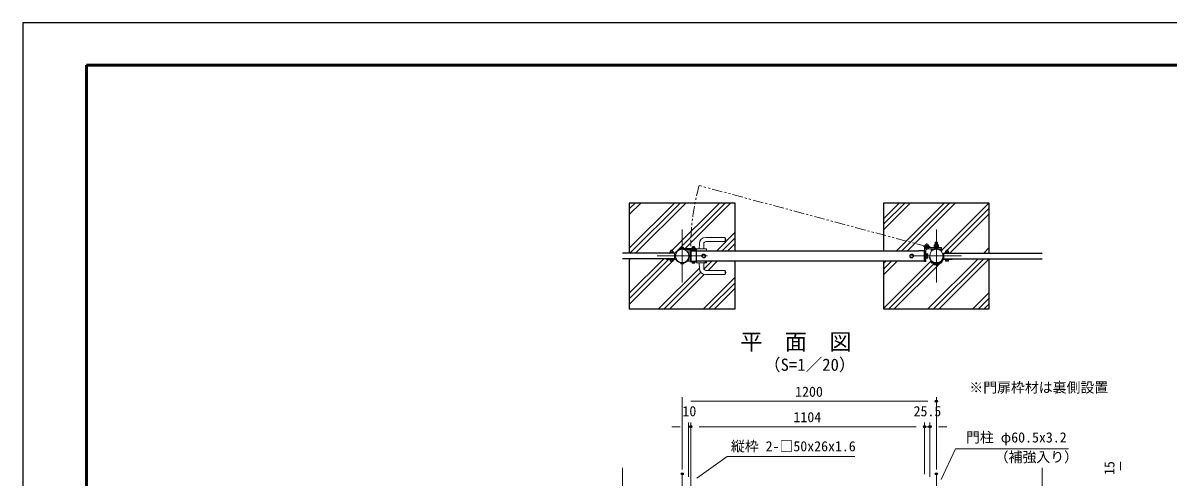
# Model space of a CAD drawing. Units: millimetres, scale not verified. Extents: x -4212 to 4211, y -3066 to 3070.
# Drawn here: x -4212 to 1195, y 925 to 3070 of the extents above; entities that cross this region are included whole.
import ezdxf
from ezdxf.enums import TextEntityAlignment as Align

# ---------------------------------------------------------------- set-up
doc = ezdxf.new("R2010")
doc.units = ezdxf.units.MM
doc.header["$LTSCALE"] = 20
doc.header["$PDMODE"] = 32
doc.header["$PDSIZE"] = 10
doc.linetypes.add('USER1', pattern=[50.8, 31.75, -6.35, 6.35, -6.35])
doc.linetypes.add('USER3', pattern=[5, 2.5, -0.5, 0.5, -0.5, 0.5, -0.5])
for name, color, linetype, lineweight in [('0-0_D-STR1', 1, 'Continuous', 25), ('0-1_D-STR3', 3, 'Continuous', 13), ('0-2_D-BMK', 2, 'USER1', 13), ('0-7_D-STR4', 7, 'Continuous', 25), ('0-8_D-STR-DIM', 7, 'Continuous', 13), ('0-9_D-TTL', 7, 'Continuous', 25), ('0-A_D-TTL-TXT', 7, 'Continuous', 25), ('0-B_0', 7, 'Continuous', 25)]:
    doc.layers.add(name, color=color, linetype=linetype, lineweight=lineweight)
doc.layers.add('0-C_Defpoints', color=8, linetype='Continuous')
doc.layers.add('0-D_D-STR-TXT', color=7, linetype='Continuous')
doc.styles.add('ＭＳ ゴシック', font='')
doc.styles.get('ＭＳ ゴシック').set_extended_font_data('MS Gothic')

msp = doc.modelspace()

# ---------------------------------------------------------------- linework, layer by layer
at = {"layer": '0-0_D-STR1'}
for p, q in [((-1133.87, 1982.18), (-1380.83, 1982.18)), ((-1133.87, 1956.18), (-1380.83, 1956.18)), ((-1133.87, 1956.18), (-1133.87, 1982.18)), ((-1058.62, 1994.18), (-1032.62, 1994.18)), ((-1058.62, 1994.18), (-1032.62, 1994.18)), ((-1058.62, 1994.18), (-1058.62, 1944.18)), ((-1032.62, 1994.18), (18.8, 1994.18)), ((-1032.62, 1994.18), (-1032.62, 1944.18)), ((45.38, 1994.18), (18.8, 1994.18)), ((43.78, 1994.18), (43.78, 1944.18)), ((45.38, 1994.18), (45.38, 1944.18)), ((136.13, 1956.18), (136.13, 1982.18)), ((136.13, 1982.18), (601.13, 1982.18)), ((136.13, 1956.18), (601.13, 1956.18)), ((-1058.62, 1944.18), (-1032.62, 1944.18)), ((18.8, 1944.18), (-1032.62, 1944.18)), ((44.8, 1944.18), (18.8, 1944.18))]:
    msp.add_line(p, q, dxfattribs=at)
at = {"layer": '0-1_D-STR3'}
for p, q in [((-988.06, 2057.18), (-896.3, 2057.18)), ((-896.3, 2057.18), (-896.3, 2037.18)), ((-1106.37, 2000.9), (-1106.37, 2006.7)), ((-1104.65, 2007.4), (-1093.1, 2007.4)), ((-1102.87, 2009.43), (-1102.07, 2010.23)), ((-1102.87, 2007.4), (-1102.87, 2009.43)), ((-1102.62, 2000.9), (-1102.62, 2006.7)), ((-1102.07, 2010.23), (-1095.67, 2010.23)), ((-1102.07, 2007.4), (-1102.07, 2010.23)), ((-1095.67, 2007.4), (-1095.67, 2010.23)), ((-1095.12, 2000.9), (-1095.12, 2006.7)), ((-1094.87, 2007.4), (-1094.87, 2009.43)), ((-1091.37, 2000.9), (-1091.37, 2006.7)), ((-1050.54, 2011.88), (-1051.39, 2011.38)), ((-1051.39, 2011.38), (-1051.39, 2006.88)), ((-1051.39, 2006.88), (-1039.89, 2006.88)), ((-1050.54, 2011.88), (-1040.74, 2011.88)), ((-1048.62, 2013.61), (-1047.75, 2014.48)), ((-1048.62, 2011.88), (-1048.62, 2013.61)), ((-1048.62, 2013.61), (-1042.62, 2013.61)), ((-1048.52, 2011.38), (-1048.52, 2006.88)), ((-1043.49, 2011.88), (-1043.49, 2014.48)), ((-1042.62, 2013.61), (-1043.49, 2014.48)), ((-1042.75, 2011.38), (-1042.75, 2006.88)), ((-1042.62, 2011.88), (-1042.62, 2013.61)), ((-1040.74, 2011.88), (-1039.89, 2011.38)), ((-1039.89, 2011.38), (-1039.89, 2006.88)), ((-1031.62, 1994.18), (-1031.62, 2001.88)), ((-1031.62, 1994.18), (-1031.62, 2001.88)), ((-1031.32, 2002.18), (-983.92, 2002.18)), ((-1018.05, 2027.84), (-1018.62, 2002.18)), ((-997.17, 2026.95), (-996.62, 2002.18)), ((-987.17, 2037.18), (-896.3, 2037.18)), ((-983.62, 1994.18), (-983.62, 2001.88)), ((51.38, 1943.79), (51.38, 2003.79)), ((56.23, 2002.65), (93.63, 2002.65)), ((97.13, 2008.65), (65.94, 2008.65)), ((93.63, 2002.65), (79.33, 2002.65)), ((111.63, 2010.65), (90.63, 2010.65)), ((90.63, 2008.65), (90.63, 2010.65)), ((91.32, 2020.24), (92.88, 2021.15)), ((91.32, 2013.15), (91.32, 2020.24)), ((91.32, 2013.15), (110.94, 2013.15)), ((91.93, 2010.65), (91.93, 2013.15)), ((92.88, 2021.15), (109.38, 2021.15)), ((93.63, 2000.9), (93.63, 2006.7)), ((106.91, 2007.4), (95.36, 2007.4)), ((96.13, 2032.95), (96.88, 2033.7)), ((106.13, 2032.95), (96.13, 2032.95)), ((96.13, 2021.15), (96.13, 2032.95)), ((96.22, 2013.15), (96.22, 2020.24)), ((96.88, 2021.15), (96.88, 2033.7)), ((105.38, 2033.7), (96.88, 2033.7)), ((97.13, 2007.4), (97.13, 2009.43)), ((97.38, 2000.9), (97.38, 2006.7)), ((104.33, 2010.23), (97.93, 2010.23)), ((97.93, 2007.4), (97.93, 2010.23)), ((101.51, 2010.65), (100.06, 2013.15)), ((102.2, 2010.65), (100.75, 2013.15)), ((104.33, 2007.4), (104.33, 2010.23)), ((105.13, 2009.43), (104.33, 2010.23)), ((104.88, 2000.9), (104.88, 2006.7)), ((105.13, 2007.4), (105.13, 2009.43)), ((125.94, 2008.65), (105.13, 2008.65)), ((105.38, 2021.15), (105.38, 2033.7)), ((106.04, 2013.15), (106.04, 2020.24)), ((108.63, 2000.9), (108.63, 2006.7)), ((122.93, 2002.65), (108.63, 2002.65)), ((110.94, 2020.24), (109.38, 2021.15)), ((110.33, 2010.65), (110.33, 2013.15)), ((110.94, 2013.15), (110.94, 2020.24)), ((111.63, 2008.65), (111.63, 2010.65)), ((-1130.24, 1955.68), (-1173.87, 1955.68)), ((-1173.87, 1952.48), (-1173.87, 1955.68)), ((-1130.24, 1952.48), (-1173.87, 1952.48)), ((-1137.87, 1983.78), (-1159.87, 1983.78)), ((-1159.87, 1982.18), (-1159.87, 1983.78)), ((-1159.87, 1982.18), (-1159.87, 1983.78)), ((-1137.87, 1982.18), (-1159.87, 1982.18)), ((-1157.87, 1952.48), (-1157.87, 1950.88)), ((-1157.87, 1950.88), (-1139.87, 1950.88)), ((-1141.17, 1985.78), (-1156.57, 1985.78)), ((-1156.57, 1983.78), (-1156.57, 1985.78)), ((-1141.17, 1983.78), (-1156.57, 1983.78)), ((-1156.37, 1985.78), (-1156.37, 1991.58)), ((-1156.37, 1985.78), (-1141.37, 1985.78)), ((-1156.37, 1955.68), (-1156.37, 1956.18)), ((-1156.37, 1955.68), (-1141.37, 1955.68)), ((-1156.37, 1946.46), (-1156.37, 1950.88)), ((-1156.37, 1950.88), (-1141.37, 1950.88)), ((-1154.65, 1992.28), (-1143.1, 1992.28)), ((-1152.87, 1994.88), (-1151.87, 1995.88)), ((-1152.87, 1992.28), (-1152.87, 1994.88)), ((-1152.63, 1946.46), (-1152.63, 1950.88)), ((-1152.62, 1985.78), (-1152.62, 1991.58)), ((-1152.62, 1955.68), (-1152.62, 1956.18)), ((-1151.87, 1992.28), (-1151.87, 1995.88)), ((-1151.87, 1995.88), (-1145.87, 1995.88)), ((-1145.87, 1992.28), (-1145.87, 1995.88)), ((-1145.12, 1985.78), (-1145.12, 1991.58)), ((-1145.12, 1955.68), (-1145.12, 1956.18)), ((-1145.11, 1946.46), (-1145.11, 1950.88)), ((-1144.87, 1992.28), (-1144.87, 1994.88)), ((-1141.37, 1985.78), (-1141.37, 1991.58)), ((-1141.37, 1955.68), (-1141.37, 1956.18)), ((-1141.37, 1946.46), (-1141.37, 1950.88)), ((-1141.17, 1983.78), (-1141.17, 1985.78)), ((-1137.87, 1982.18), (-1137.87, 1983.78)), ((-1137.87, 1982.18), (-1137.87, 1983.78)), ((-1106.37, 2000.9), (-1091.37, 2000.9)), ((-1102.07, 2000.46), (-1102.07, 2000.9)), ((-1095.67, 2000.46), (-1095.67, 2000.9)), ((-1079.7, 1994.18), (-1067.7, 1994.18)), ((-1079.7, 1994.11), (-1079.7, 1994.18)), ((-1067.99, 1963.2), (-1065.54, 1962.72)), ((-1065.7, 1962.75), (-1065.7, 1992.18)), ((-1065.7, 1946.18), (-1065.7, 1961.94)), ((-1060.22, 1988.18), (-1060.22, 1974.62)), ((-1060.22, 1988.18), (-1058.62, 1988.18)), ((-1060.22, 1988.18), (-1058.62, 1988.18)), ((-1060.22, 1963.73), (-1060.22, 1950.18)), ((-1060.22, 1950.18), (-1058.62, 1950.18)), ((-1060.22, 1950.18), (-1058.62, 1950.18)), ((-1059.8, 1974.95), (-1058.62, 1974.95)), ((-1059.8, 1963.4), (-1058.62, 1963.4)), ((-1058.62, 1974.95), (-1058.62, 1963.4)), ((53.38, 1958.68), (51.38, 1958.68)), ((59.48, 1978.99), (53.38, 1978.99)), ((59.48, 1974.08), (53.38, 1974.08)), ((59.48, 1964.27), (53.38, 1964.27)), ((59.48, 1959.36), (53.38, 1959.36)), ((60.38, 1960.93), (59.48, 1959.36)), ((70.25, 1963.2), (67.8, 1962.72)), ((108.63, 2000.9), (93.63, 2000.9)), ((97.93, 2000.46), (97.93, 2000.9)), ((104.33, 2000.46), (104.33, 2000.9)), ((132.5, 1955.68), (176.13, 1955.68)), ((132.5, 1952.48), (176.13, 1952.48)), ((140.13, 1983.78), (162.13, 1983.78)), ((140.13, 1982.18), (140.13, 1983.78)), ((140.13, 1982.18), (140.13, 1983.78)), ((140.13, 1982.18), (162.13, 1982.18)), ((160.13, 1950.88), (142.13, 1950.88)), ((143.43, 1985.78), (158.83, 1985.78)), ((143.43, 1983.78), (143.43, 1985.78)), ((143.43, 1983.78), (158.83, 1983.78)), ((143.63, 1985.78), (143.63, 1991.58)), ((158.63, 1985.78), (143.63, 1985.78)), ((143.63, 1955.68), (143.63, 1956.18)), ((158.63, 1955.68), (143.63, 1955.68)), ((143.63, 1946.46), (143.63, 1950.88)), ((158.63, 1950.88), (143.63, 1950.88)), ((156.91, 1992.28), (145.36, 1992.28)), ((147.13, 1992.28), (147.13, 1994.88)), ((147.37, 1946.46), (147.37, 1950.88)), ((147.38, 1985.78), (147.38, 1991.58)), ((147.38, 1955.68), (147.38, 1956.18)), ((148.13, 1992.28), (148.13, 1995.88)), ((154.13, 1995.88), (148.13, 1995.88)), ((154.13, 1992.28), (154.13, 1995.88)), ((155.13, 1994.88), (154.13, 1995.88)), ((154.88, 1985.78), (154.88, 1991.58)), ((154.88, 1955.68), (154.88, 1956.18)), ((154.89, 1946.46), (154.89, 1950.88)), ((155.13, 1992.28), (155.13, 1994.88)), ((158.63, 1985.78), (158.63, 1991.58)), ((158.63, 1955.68), (158.63, 1956.18)), ((158.63, 1946.46), (158.63, 1950.88)), ((158.83, 1983.78), (158.83, 1985.78)), ((160.13, 1952.48), (160.13, 1950.88)), ((162.13, 1982.18), (162.13, 1983.78)), ((162.13, 1982.18), (162.13, 1983.78)), ((176.13, 1952.48), (176.13, 1955.68)), ((-1154.5, 1945.38), (-1143.24, 1945.38)), ((-1107.87, 1935.23), (-1089.87, 1935.23)), ((-1104.52, 1935.23), (-1104.52, 1935.7)), ((-1093.22, 1935.23), (-1093.22, 1935.7)), ((-1079.7, 1944.24), (-1079.7, 1944.18)), ((-1075.9, 1944.18), (-1067.7, 1944.18)), ((-1051.37, 1939.48), (-1039.87, 1939.48)), ((-1051.37, 1936.29), (-1051.37, 1939.48)), ((-1049.95, 1935.48), (-1041.29, 1935.48)), ((-1048.53, 1936.29), (-1048.53, 1939.48)), ((-1042.71, 1936.29), (-1042.71, 1939.48)), ((-1039.87, 1936.29), (-1039.87, 1939.48)), ((-1031.62, 1944.18), (-1031.62, 1936.48)), ((-1031.32, 1936.18), (-983.92, 1936.18)), ((-1018.05, 1910.51), (-1018.62, 1936.18)), ((-997.17, 1911.4), (-996.62, 1936.18)), ((-987.17, 1901.18), (-896.3, 1901.18)), ((-983.62, 1944.18), (-983.62, 1936.48)), ((-896.3, 1881.18), (-896.3, 1901.18)), ((76.13, 1946.21), (76.13, 1938.9)), ((79.33, 1935.7), (95.45, 1935.7)), ((91.32, 1927.61), (91.32, 1933.7)), ((110.13, 1935.23), (92.13, 1935.23)), ((95.48, 1935.23), (95.48, 1935.7)), ((96.22, 1927.61), (96.22, 1932.26)), ((106.04, 1927.61), (106.04, 1932.26)), ((106.78, 1935.23), (106.78, 1935.7)), ((106.81, 1935.7), (122.93, 1935.7)), ((111.63, 1933.7), (108.48, 1933.7)), ((109.38, 1926.7), (110.94, 1927.61)), ((110.94, 1927.61), (110.94, 1933.7)), ((111.63, 1933.7), (111.63, 1935.7)), ((126.13, 1938.9), (126.13, 1946.21)), ((156.76, 1945.38), (145.5, 1945.38)), ((-988.06, 1881.18), (-896.3, 1881.18))]:
    msp.add_line(p, q, dxfattribs=at)
for points in [[(-1106.37, 2003.78), (-1108.57, 2003.78), (-1108.57, 2000.58), (-1107.87, 2000.58)], [(-1102.87, 2009.43), (-1094.87, 2009.43), (-1095.67, 2010.23)], [(-1089.87, 2000.58), (-1032.62, 2000.58), (-1032.62, 2003.78), (-1091.37, 2003.78)], [(-1047.75, 2011.88), (-1047.75, 2014.48), (-1043.49, 2014.48)], [(45.38, 2013.5), (45.38, 1943.79), (51.38, 1943.79)], [(105.13, 2009.43), (97.13, 2009.43), (97.93, 2010.23)], [(106.13, 2021.15), (106.13, 2032.95), (105.38, 2033.7)], [(108.63, 2002.65), (125.94, 2002.65), (125.94, 2008.65)], [(-1157.87, 1952.48), (-1139.87, 1952.48), (-1139.87, 1950.88)], [(-1152.87, 1994.88), (-1144.87, 1994.88), (-1145.87, 1995.88)], [(-1089.87, 1999.31), (-1089.87, 2000.9), (-1107.87, 2000.9), (-1107.87, 1999.31)], [(-1031.62, 1994.18), (-1061.62, 1994.18), (-1061.62, 1997.38), (-1031.62, 1997.38), (-1061.62, 1997.38), (-1061.62, 2000.58), (-1031.62, 2000.58)], [(53.38, 1958.68), (53.38, 1979.68), (51.38, 1979.68)], [(60.38, 1960.93), (60.38, 1977.43), (59.48, 1978.99)], [(76.13, 1999.45), (76.13, 1990.15), (77.69, 1990.15)], [(79.33, 1991.84), (79.33, 1999.45), (92.6, 1999.45)], [(92.13, 1999.31), (92.13, 2000.9), (110.13, 2000.9), (110.13, 1999.31)], [(109.66, 1999.45), (122.93, 1999.45), (122.93, 1991.84)], [(124.57, 1990.15), (126.13, 1990.15), (126.13, 1999.45)], [(160.13, 1952.48), (142.13, 1952.48), (142.13, 1950.88)], [(155.13, 1994.88), (147.13, 1994.88), (148.13, 1995.88)], [(-1031.62, 1940.98), (-1061.62, 1940.98), (-1061.62, 1944.18), (-1031.62, 1944.18)], [(85.76, 1938.9), (79.33, 1938.9), (79.33, 1943.15)], [(93.78, 1933.7), (90.63, 1933.7), (90.63, 1935.7)], [(109.38, 1926.7), (92.88, 1926.7), (91.32, 1927.61)], [(122.93, 1943.15), (122.93, 1938.9), (116.5, 1938.9)]]:
    msp.add_lwpolyline(points, dxfattribs=at)
for points in [[(-1051.87, 2005.38), (-1051.87, 2003.78), (-1039.37, 2003.78), (-1039.37, 2005.38)], [(-990.62, 1965.47), (-990.62, 1972.88), (-997.62, 1976.93), (-1004.62, 1972.88), (-1004.62, 1965.47), (-997.62, 1961.43)], [(-8.62, 1965.47), (-8.62, 1972.88), (-15.62, 1976.93), (-22.62, 1972.88), (-22.62, 1965.47), (-15.62, 1961.43)], [(-1039.52, 1939.48), (-1039.52, 1940.98), (-1051.72, 1940.98), (-1051.72, 1939.48)]]:
    msp.add_lwpolyline(points, close=True, dxfattribs=at)
for centre, radius in [((56.23, 2013.5), 10.85), ((56.23, 2013.5), 6.15), ((-1098.87, 1969.18), 31.45), ((-997.62, 1969.18), 9), ((-15.62, 1969.18), 9), ((101.13, 1969.18), 31.45)]:
    msp.add_circle(centre, radius, dxfattribs=at)
for centre, radius, start, end in [((-988.06, 2027.18), 30, 90, 178.73006), ((-913.62, 2047.18), 20, 329.99997, 30.00006), ((-1104.5, 2004.55), 2.85, 48.83491, 131.16509), ((-1098.87, 1997), 10.39, 68.85295, 111.14705), ((-1093.25, 2004.55), 2.85, 48.86505, 131.13495), ((-1049.95, 2009.56), 2.32, 51.93303, 111.93303), ((-1045.64, 2003.14), 8.74, 70.70391, 109.29609), ((-1041.32, 2009.56), 2.32, 68.06697, 128.06697), ((-1031.32, 2001.88), 0.3, 90, 180), ((-1031.32, 2001.88), 0.3, 90, 180), ((-987.17, 2027.18), 10, 90, 181.26988), ((-983.92, 2001.88), 0.3, 0, 90), ((79.33, 1999.45), 3.2, 90, 180), ((93.77, 2016.66), 4.34, 55.61587, 124.38413), ((95.5, 2004.55), 2.85, 48.86505, 131.13495), ((101.13, 2004.76), 16.24, 72.41211, 107.58789), ((101.13, 1997), 10.39, 68.85295, 111.14705), ((106.75, 2004.55), 2.85, 48.83491, 131.16509), ((108.49, 2016.66), 4.34, 55.61587, 124.38413), ((122.93, 1999.45), 3.2, 0, 90), ((-1154.5, 1989.43), 2.85, 48.83491, 131.16509), ((-1148.87, 1981.88), 10.39, 68.85295, 111.14705), ((-1143.25, 1989.43), 2.85, 48.86505, 131.13495), ((-1130.24, 1949.28), 6.4, 57.09885, 90), ((-1130.24, 1949.28), 3.2, 32.38911, 90), ((-1098.87, 1969.18), 33.95, 212.38911, 349.04288), ((-1067.7, 1992.18), 2, 0, 90), ((-1055.67, 1969.18), 7.1, 125.5469, 234.4531), ((43.99, 1969.18), 16.24, 342.41205, 17.58795), ((55.89, 1976.54), 4.34, 325.61575, 34.38425), ((55.89, 1961.81), 4.34, 325.61575, 34.38425), ((101.13, 1969.18), 33.95, 190.95712, 327.61089), ((132.5, 1949.28), 6.4, 90, 122.90115), ((132.5, 1949.28), 3.2, 90, 147.61089), ((145.5, 1989.43), 2.85, 48.86505, 131.13495), ((151.13, 1981.88), 10.39, 68.85295, 111.14705), ((156.75, 1989.43), 2.85, 48.83491, 131.16509), ((-1154.5, 1947.54), 2.16, 210, 330), ((-1148.87, 1952.45), 7.08, 237.93138, 302.06862), ((-1143.24, 1947.54), 2.16, 210, 330), ((-1098.87, 1943.35), 12.12, 222.07502, 317.92498), ((-1067.7, 1946.18), 2, 270, 0), ((-1049.95, 1937.11), 1.64, 210, 330), ((-1045.62, 1941.05), 5.58, 238.543, 301.457), ((-1041.29, 1937.11), 1.64, 210, 330), ((-1031.32, 1936.48), 0.3, 180, 270), ((-988.06, 1911.18), 30, 181.26994, 270), ((-987.17, 1911.18), 10, 178.73012, 270), ((-983.92, 1936.48), 0.3, 270, 0), ((-913.62, 1891.18), 20, 329.99994, 30.00003), ((79.33, 1938.9), 3.2, 180, 270), ((93.77, 1931.19), 4.34, 235.61575, 304.38425), ((101.13, 1943.35), 12.12, 222.07502, 317.92498), ((101.13, 1943.09), 16.24, 252.41205, 287.58795), ((108.49, 1931.19), 4.34, 235.61575, 304.38425), ((122.93, 1938.9), 3.2, 270, 0), ((145.5, 1947.54), 2.16, 210, 330), ((151.13, 1952.45), 7.08, 237.93138, 302.06862), ((156.76, 1947.54), 2.16, 210, 330)]:
    msp.add_arc(centre, radius, start, end, dxfattribs=at)
msp.add_point((-1045.64, 2006.88), dxfattribs=at)
at = {"layer": '0-2_D-BMK', "linetype": 'USER3'}
msp.add_line((56.23, 2013.5), (-1019.05, 2301.67), dxfattribs=at)
at = {"layer": '0-2_D-BMK'}
for p, q in [((-1098.87, 2094.18), (-1098.87, 1844.18)), ((101.13, 2094.18), (101.13, 1844.18)), ((40.54, 2013.5), (71.92, 2013.5)), ((56.23, 1997.81), (56.23, 2029.18)), ((-980.16, 1969.18), (-1217.58, 1969.18)), ((219.84, 1969.18), (-17.58, 1969.18)), ((-1098.87, 940.68), (-1098.87, -1216.25)), ((101.13, 940.68), (101.13, -1216.25))]:
    msp.add_line(p, q, dxfattribs=at)
at = {"layer": '0-2_D-BMK', "linetype": 'USER3'}
msp.add_arc((56.81, 2005.03), 1116, 164.58498, 179.56299, dxfattribs=at)
at = {"layer": '0-7_D-STR4'}
for p, q in [((-1348.87, 2164.98), (-1294.67, 2219.18)), ((-1348.87, 2191.5), (-1321.19, 2219.18)), ((-1348.87, 2218.01), (-1347.71, 2219.18)), ((-1348.87, 2005.88), (-1135.58, 2219.18)), ((-1346.06, 1982.18), (-1109.06, 2219.18)), ((-1319.54, 1982.18), (-1082.54, 2219.18)), ((-1146.74, 1995.88), (-923.44, 2219.18)), ((-1133.93, 1982.18), (-896.93, 2219.18)), ((-1085.81, 2003.78), (-870.41, 2219.18)), ((-148.87, 2092.19), (-21.88, 2219.18)), ((-148.87, 2118.7), (-48.4, 2219.18)), ((-148.87, 2145.22), (-74.92, 2219.18)), ((126.13, 1995.96), (349.35, 2219.18)), ((152.57, 1995.88), (351.13, 2194.44)), ((166.96, 1983.76), (351.13, 2167.92)), ((-936.31, 1994.18), (-848.87, 2081.62)), ((-909.79, 1994.18), (-848.87, 2055.1)), ((-883.28, 1994.18), (-848.87, 2028.58)), ((325.49, 1983.18), (351.13, 2008.82)), ((-1348.87, 1952.85), (-1345.54, 1956.18)), ((-1348.87, 1793.75), (-1186.44, 1956.18)), ((-1160.44, 1982.18), (-1159.87, 1982.75)), ((-1158.84, 1983.78), (-1156.56, 1986.06)), ((-1141.37, 1948.22), (-1133.91, 1955.68)), ((61.48, 1719.18), (298.48, 1956.18)), ((88, 1719.18), (325, 1956.18)), ((114.51, 1719.18), (351.13, 1955.79)), ((126.13, 1942.92), (135.23, 1952.02)), ((131.95, 1975.26), (136.13, 1979.44)), ((138.87, 1982.18), (140.13, 1983.44)), ((140.47, 1983.78), (148.65, 1991.96)), ((-1348.87, 1740.72), (-1144.21, 1945.38)), ((-1211.31, 1719.18), (-1018.09, 1912.39)), ((-996.67, 1933.81), (-986.31, 1944.18)), ((-996.45, 1907.52), (-959.79, 1944.18)), ((-976.28, 1901.18), (-933.28, 1944.18)), ((-148.87, 1720.96), (76.13, 1945.96)), ((-148.87, 1880.06), (-84.75, 1944.18)), ((-148.87, 1906.57), (-111.27, 1944.18)), ((-148.87, 1933.09), (-137.78, 1944.18)), ((-124.13, 1719.18), (90.63, 1933.94)), ((-97.62, 1719.18), (110.94, 1927.74)), ((110.96, 1927.75), (118.91, 1935.7)), ((-1184.79, 1719.18), (-1011.41, 1892.55)), ((-1158.28, 1719.18), (-995.28, 1882.17)), ((-999.18, 1719.18), (-848.87, 1869.48)), ((-972.66, 1719.18), (-848.87, 1842.97)), ((-946.15, 1719.18), (-848.87, 1816.45)), ((273.61, 1719.18), (351.13, 1796.69)), ((300.13, 1719.18), (351.13, 1770.18)), ((326.65, 1719.18), (351.13, 1743.66))]:
    msp.add_line(p, q, dxfattribs=at)
for points in [[(-848.87, 1994.18), (-848.87, 2219.18), (-1348.87, 2219.18), (-1348.87, 1982.18)], [(351.13, 1982.18), (351.13, 2219.18), (-148.87, 2219.18), (-148.87, 1994.18)], [(-87.78, 1994.18), (-42.11, 2039.85), (137.22, 2219.18)], [(-61.27, 1994.18), (-21.19, 2034.25), (163.73, 2219.18)], [(-34.75, 1994.18), (-0.28, 2028.64), (190.25, 2219.18)], [(-1348.87, 1956.18), (-1348.87, 1719.18), (-848.87, 1719.18), (-848.87, 1944.18)], [(-1348.87, 1767.23), (-1163.63, 1952.48), (-1160.43, 1955.68)], [(-148.87, 1944.18), (-148.87, 1719.18), (351.13, 1719.18), (351.13, 1956.18)]]:
    msp.add_lwpolyline(points, dxfattribs=at)
at = {"layer": '0-8_D-STR-DIM'}
for p, q in [((-1098.87, 960.68), (-1098.87, 1303.12)), ((101.13, 960.68), (101.13, 1303.12)), ((-1058.87, 1283.12), (61.13, 1283.12)), ((-1108.62, 1163.12), (-1148.62, 1163.12)), ((-1068.62, 926.12), (-1068.62, 1183.12)), ((-1068.62, 1163.12), (-1058.62, 1163.12)), ((-1058.62, 868.12), (-1058.62, 1183.12)), ((-1058.62, 868.12), (-1058.62, 1183.12)), ((-1018.62, 1163.12), (-978.62, 1163.12)), ((-1018.62, 1163.12), (5.38, 1163.12)), ((5.38, 1163.12), (-34.62, 1163.12)), ((45.38, 938.95), (45.38, 1183.12)), ((45.38, 938.95), (45.38, 1183.12)), ((45.38, 1163.12), (70.88, 1163.12)), ((70.88, 926.12), (70.88, 1183.12)), ((110.88, 1163.12), (150.88, 1163.12)), ((971.13, 957.44), (971.13, 997.44)), ((-1380.83, 56.09), (-1380.83, 968.44)), ((601.13, 56.09), (601.13, 968.44))]:
    msp.add_line(p, q, dxfattribs=at)
for points in [[(724.49, 1058.22), (191.33, 1058.22), (124.18, 913.95)], [(-283.94, 1021.69), (-886.15, 1021.69), (-1030.65, 920.13)]]:
    msp.add_lwpolyline(points, dxfattribs=at)
at = {"layer": '0-9_D-TTL'}
msp.add_lwpolyline([(-4212.48, -2870.15), (4187.52, -2870.15), (4187.52, 3069.85), (-4212.48, 3069.85)], close=True, dxfattribs=at)
at = {"layer": '0-9_D-TTL', "color": 2, "lineweight": 50}
msp.add_lwpolyline([(-3912.48, 2869.85), (3887.52, 2869.85), (3887.52, -2670.15), (-3912.48, -2670.15)], close=True, dxfattribs=at)
at = {"layer": '0-B_0'}
msp.add_lwpolyline([(-1051.72, 2006.88), (-1039.52, 2006.88), (-1039.52, 2005.38), (-1051.72, 2005.38)], close=True, dxfattribs=at)
at = {"layer": '0-C_Defpoints'}
for p in [(101.13, 1283.12), (-1058.62, 1163.12), (45.38, 1163.12), (70.88, 1163.12), (-1098.87, 940.68), (101.13, 940.68)]:
    msp.add_point(p, dxfattribs=at)

# ---------------------------------------------------------------- texts
at = {"layer": '0-8_D-STR-DIM', "style": 'ＭＳ ゴシック'}
for s, p in [('1200', (-565.77, 1289.87)), ('10', (-1098.02, 1197.87)), ('25.5', (-6.47, 1197.87)), ('1104', (-573.64, 1169.87))]:
    msp.add_text(s, height=48.09, dxfattribs=at).set_placement(p, align=Align.BOTTOM_LEFT)
msp.add_text('15', height=48.09, rotation=90, dxfattribs=at).set_placement((956.43, 934.99), align=Align.BOTTOM_LEFT)
at = {"layer": '0-A_D-TTL-TXT', "style": 'ＭＳ ゴシック'}
for s, height, p in [('平\u3000面\u3000図', 76.98, (-824.63, 1502.78)), ('（S=1／20）', 57.77, (-713.29, 1409.58))]:
    msp.add_text(s, height=height, dxfattribs=at).set_placement(p, align=Align.BOTTOM_LEFT)
at = {"layer": '0-D_D-STR-TXT', "style": 'ＭＳ ゴシック'}
for s, p in [('※門扉枠材は裏側設置', (256.67, 1309.99)), ('門柱 φ60.5x3.2', (240.99, 1074.11)), ('縦枠 2-□50x26x1.6', (-869.01, 1032.33)), ('（補強入り）', (376.57, 981.37))]:
    msp.add_text(s, height=48.09, dxfattribs=at).set_placement(p, align=Align.BOTTOM_LEFT)

doc.saveas('drawing.dxf')
